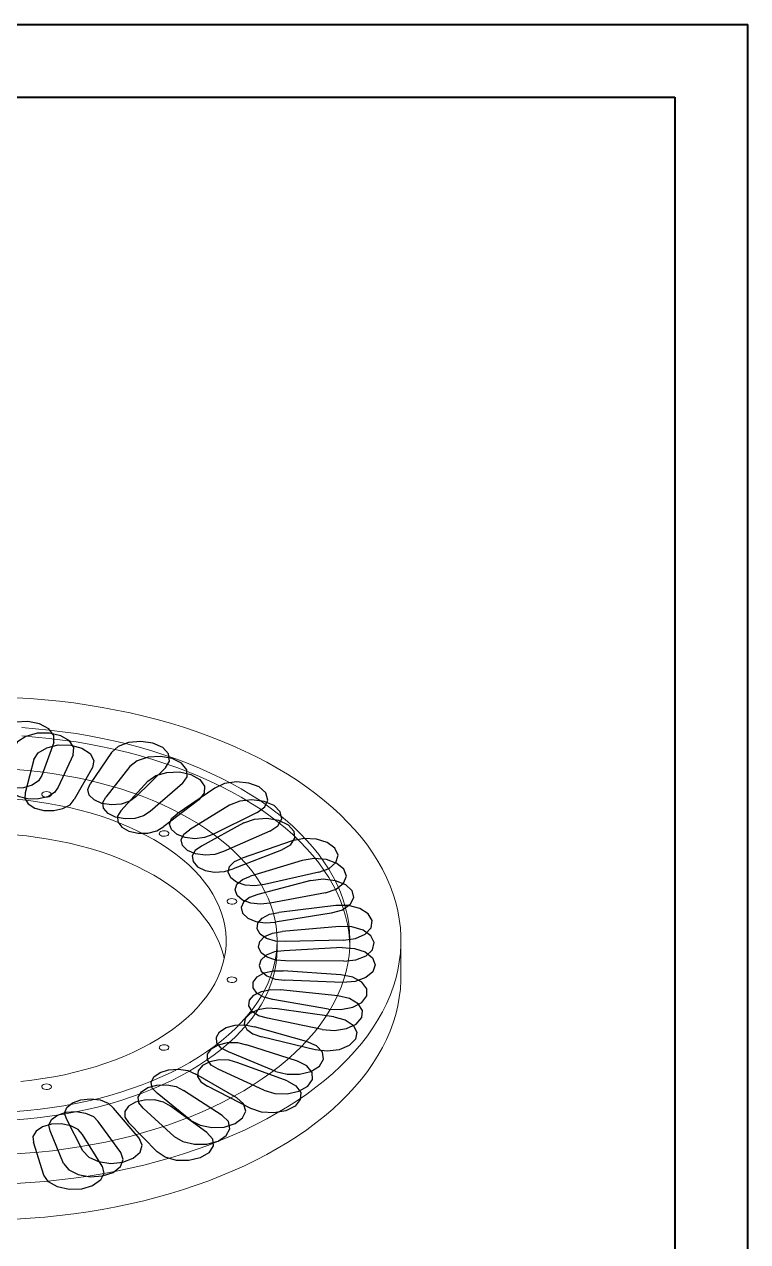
# Model space of a CAD drawing. Header units: millimetres. Extents: x 0 to 420, y 0 to 297.
# Drawn here: x 320.7 to 420.1, y 130 to 297.2 of the extents above; entities that cross this region are included whole.
import ezdxf

# ---------------------------------------------------------------- set-up
doc = ezdxf.new("R2010")
doc.units = ezdxf.units.MM

msp = doc.modelspace()

# ---------------------------------------------------------------- linework, layer by layer
at = {"color": 7, "linetype": 'Continuous', "lineweight": 40}
for p, q in [((0.078844, 297.21478), (420.078844, 297.21478)), ((420.078844, 0.21478), (420.078844, 297.21478)), ((25.078844, 287.21478), (410.078844, 287.21478)), ((410.078844, 287.21478), (410.078844, 10.21478))]:
    msp.add_line(p, q, dxfattribs=at)
at = {"color": 7, "linetype": 'Continuous'}
for p, q in [((324.719631, 198.58355), (323.077908, 194.06354)), ((321.986818, 196.256049), (320.78109, 191.690501)), ((327.400858, 196.907849), (325.33137, 192.446747)), ((332.657047, 197.219378), (329.748984, 192.917009)), ((330.042888, 195.147651), (327.551889, 190.758939)), ((335.196431, 195.293946), (331.883232, 191.090328)), ((340.097259, 195.11961), (336.002179, 191.15224)), ((337.67306, 193.288896), (333.964738, 189.19673)), ((342.425531, 192.961333), (337.958996, 189.129861)), ((346.837317, 192.341524), (341.666923, 188.817371)), ((344.669203, 190.730485), (339.844712, 187.04649)), ((348.890967, 189.973635), (343.392933, 186.618823)), ((352.693369, 188.960897), (346.588696, 185.976092)), ((350.840482, 187.542204), (345.03142, 184.36687)), ((354.41638, 186.41235), (348.036817, 183.625708)), ((357.505677, 185.069945), (350.633245, 182.705905)), ((356.018559, 183.811022), (349.383383, 181.230963)), ((358.85105, 182.37462), (351.763977, 180.23216)), ((361.142975, 180.774802), (353.690246, 179.096012)), ((360.06219, 179.638716), (352.781891, 177.72431)), ((362.074012, 177.970584), (354.472745, 176.530747)), ((363.506046, 176.192629), (355.676311, 175.244882)), ((362.861076, 175.139096), (355.13424, 173.942562)), ((363.99735, 173.320373), (356.089232, 172.622434)), ((364.530432, 171.448415), (356.537266, 171.257564)), ((364.338869, 170.434898), (356.376265, 169.988875)), ((364.188191, 166.671571), (356.249626, 167.242821)), ((364.568602, 168.550832), (356.569346, 168.613829)), ((364.455261, 165.654442), (356.474088, 165.971096)), ((363.772185, 163.792062), (355.899991, 164.614276)), ((362.488658, 161.992396), (354.821238, 163.310165)), ((361.629824, 159.173869), (354.099423, 160.732873)), ((363.207075, 160.928126), (355.425038, 161.99882)), ((359.478191, 157.538526), (352.291063, 159.566868)), ((360.628359, 156.384871), (353.257733, 158.180399)), ((355.238908, 153.431451), (348.728118, 156.115039)), ((358.199956, 154.822227), (351.216758, 157.075495)), ((356.789454, 152.148606), (350.03129, 154.619991)), ((349.886447, 149.7832), (344.229592, 153.048833)), ((353.576139, 150.855835), (347.330629, 153.741905)), ((343.566807, 146.69329), (338.918193, 150.451889)), ((347.884499, 147.382889), (342.547037, 150.823034)), ((351.795076, 148.334884), (345.833717, 151.414713)), ((336.452373, 144.246004), (332.938801, 148.395045)), ((341.280289, 144.498119), (336.996468, 148.398503)), ((345.781457, 145.047735), (340.779515, 148.651998)), ((328.737208, 142.508099), (326.454518, 146.934406)), ((333.943655, 142.280215), (330.830325, 146.534445)), ((338.912633, 142.376823), (335.006549, 146.407206)), ((326.074721, 140.789677), (324.216806, 145.281708)), ((331.375969, 140.395004), (328.672289, 144.741567)), ((323.377044, 139.156336), (321.949519, 143.700517))]:
    msp.add_line(p, q, dxfattribs=at)
at = {"color": 7, "linetype": 'Continuous', "lineweight": 15}
for p, q in [((355.429324, 170.252161), (355.429324, 171.395318)), ((372.429327, 166.496074), (372.429327, 171.395318))]:
    msp.add_line(p, q, dxfattribs=at)
at = {"color": 7, "linetype": 'Continuous', "lineweight": 15, "flags": 128}
for points in [[(319.484359, 204.750593), (321.497747, 204.628431), (323.502523, 204.465778), (325.496246, 204.262834), (327.476486, 204.019846), (329.440829, 203.73711), (331.386881, 203.41497), (333.312278, 203.053821), (335.214667, 202.654101), (337.09173, 202.216294), (338.941184, 201.740938), (340.760775, 201.228612), (342.548282, 200.679936), (344.301531, 200.095582), (346.018388, 199.476262), (347.696759, 198.822731), (349.334596, 198.135781), (350.929907, 197.416254), (352.48075, 196.665024), (353.985231, 195.883007), (355.441517, 195.071153)], [(320.341343, 200.638506), (322.220153, 200.491438), (324.088192, 200.304157), (325.942881, 200.076921), (327.781659, 199.810046), (329.60198, 199.503899), (331.401334, 199.158902), (333.177229, 198.775533), (334.927215, 198.354323), (336.648869, 197.895853), (338.339815, 197.400758), (339.997713, 196.86972), (341.620275, 196.303475), (343.205255, 195.702803), (344.750466, 195.068538), (346.253771, 194.401554), (347.713089, 193.702772), (349.126405, 192.973159), (350.49177, 192.213725)], [(320.341343, 199.495349), (322.220153, 199.348281), (324.088192, 199.161), (325.942881, 198.933764), (327.781659, 198.666889), (329.60198, 198.360742), (331.401334, 198.015745), (333.177229, 197.632376), (334.927215, 197.211166), (336.648869, 196.752696), (338.339815, 196.257601), (339.997713, 195.726563), (341.620275, 195.160318), (343.205255, 194.559646), (344.750466, 193.925381), (346.253771, 193.258397), (347.713089, 192.559615), (349.126405, 191.830002), (350.49177, 191.070568)], [(355.441517, 195.071153), (356.847841, 194.230457), (358.202482, 193.361939), (359.50379, 192.466656), (360.750184, 191.545703), (361.940144, 190.600199), (363.072216, 189.631296), (364.145026, 188.640176), (365.157267, 187.628047), (366.107704, 186.596141), (366.995175, 185.545713), (367.818606, 184.478047), (368.576991, 183.394441), (369.269402, 182.296215), (369.894999, 181.184708), (370.453021, 180.061275), (370.942788, 178.927284), (371.3637, 177.784116), (371.715247, 176.633164), (371.997001, 175.475832), (372.208616, 174.313527), (372.349838, 173.147666), (372.420491, 171.979671), (372.420491, 170.810965), (372.349838, 169.642971), (372.208616, 168.477109), (371.997001, 167.314805), (371.715247, 166.157472), (371.3637, 165.00652), (370.942788, 163.863352), (370.453021, 162.729361), (369.894999, 161.605929), (369.269402, 160.494421), (368.576991, 159.396196), (367.818606, 158.31259), (366.995175, 157.244923), (366.107704, 156.194496), (365.157267, 155.16259), (364.145026, 154.15046), (363.072216, 153.15934), (361.940144, 152.190437), (360.750184, 151.244934), (359.50379, 150.323981), (358.202482, 149.428698), (356.847841, 148.560179), (355.441517, 147.719484), (353.985231, 146.90763), (352.48075, 146.125612), (350.929907, 145.374383), (349.334596, 144.654855), (347.696759, 143.967906), (346.018388, 143.314375), (344.301531, 142.695055), (342.548282, 142.1107), (340.760775, 141.562025), (338.941184, 141.049699), (337.09173, 140.574342), (335.214667, 140.136536), (333.312278, 139.736815), (331.386881, 139.375666), (329.440829, 139.053527), (327.476486, 138.77079), (325.496246, 138.527803), (323.502523, 138.324859), (321.497747, 138.162206), (319.484359, 138.040043)], [(319.500722, 194.882351), (321.177703, 194.741303), (322.843154, 194.560368), (324.49423, 194.339856), (326.12811, 194.080142), (327.742003, 193.781675), (329.333151, 193.444958), (330.898837, 193.070571), (332.436385, 192.659152), (333.943168, 192.211404), (335.416612, 191.728091), (336.854199, 191.210041), (338.253473, 190.658137), (339.612046, 190.073324), (340.927593, 189.4566), (342.197869, 188.809017), (343.420702, 188.131684)], [(350.49177, 192.213725), (351.807291, 191.425517), (353.071155, 190.609626), (354.281612, 189.76718), (355.436987, 188.899341), (356.535686, 188.007309), (357.576192, 187.09232), (358.557063, 186.155635), (359.476949, 185.198551), (360.334572, 184.222388), (361.128751, 183.228498), (361.858387, 182.218253), (362.522474, 181.193051), (363.12009, 180.154306), (363.65041, 179.103457), (364.112702, 178.041953), (364.506328, 176.971264), (364.830743, 175.892868), (365.0855, 174.808254), (365.270244, 173.718926), (365.384721, 172.626384), (365.428773, 171.532143), (365.402341, 170.437713), (365.30546, 169.344604), (365.138259, 168.254331), (364.900976, 167.168399), (364.593941, 166.088308), (364.21757, 165.015553), (363.772387, 163.951615), (363.259009, 162.897965), (362.678141, 161.856059), (362.030592, 160.827337), (361.317253, 159.81322), (360.539111, 158.815112), (359.69724, 157.834391), (358.792805, 156.872411), (357.827055, 155.930504), (356.801325, 155.009972), (355.717035, 154.112084), (354.575684, 153.238082), (353.37884, 152.389178), (352.128171, 151.56654), (350.825398, 150.771307), (349.472318, 150.00458), (348.070807, 149.267417), (346.622802, 148.560835), (345.130303, 147.885812), (343.595373, 147.243282), (342.020129, 146.634134), (340.406757, 146.059206), (338.757478, 145.519297), (337.074575, 145.015149), (335.360378, 144.547461), (333.617251, 144.116879), (331.847602, 143.724), (330.053883, 143.369363), (328.238568, 143.053461), (326.404167, 142.776731), (324.553215, 142.539555), (322.688271, 142.342258), (320.811913, 142.185116), (318.926735, 142.068345)], [(319.442085, 190.808606), (320.967476, 190.656777), (322.479316, 190.465026), (323.97447, 190.233749), (325.449839, 189.963428), (326.902367, 189.65462), (328.329045, 189.307969), (329.726912, 188.92419), (331.093071, 188.504079), (332.424694, 188.04851), (333.719019, 187.558423), (334.973361, 187.034835), (336.185125, 186.478833), (337.351795, 185.891567), (338.470955, 185.274256)], [(323.280118, 191.200119), (323.456941, 191.127239), (323.665173, 191.09145), (323.882253, 191.096634), (324.084655, 191.142227), (324.250446, 191.223289), (324.36166, 191.331035), (324.406246, 191.453789), (324.379372, 191.57825), (324.283949, 191.69093), (324.130319, 191.779618), (323.935132, 191.834704), (323.719536, 191.850219), (323.506896, 191.82448), (323.320254, 191.760277), (323.179835, 191.664568), (323.100857, 191.547723), (323.091878, 191.422406), (323.153873, 191.302197), (323.280118, 191.200119)], [(350.49177, 191.070568), (351.807291, 190.28236), (353.071155, 189.466469), (354.281612, 188.624023), (355.436987, 187.756184), (356.535686, 186.864152), (357.576192, 185.949163), (358.557063, 185.012478), (359.476949, 184.055394), (360.334572, 183.079231), (361.128751, 182.085341), (361.858387, 181.075096), (362.522474, 180.049894), (363.12009, 179.011149), (363.65041, 177.9603), (364.112702, 176.898796), (364.506328, 175.828107), (364.830743, 174.749711), (365.0855, 173.665097), (365.270244, 172.575769), (365.384721, 171.483227), (365.419714, 170.823741)], [(343.420702, 188.131684), (344.594005, 187.425758), (345.715772, 186.692443), (346.784086, 185.932994), (347.797122, 185.148707), (348.75315, 184.340923), (349.650537, 183.511021), (350.487749, 182.66042), (351.263355, 181.790573), (351.976031, 180.902965), (352.624559, 179.999114), (353.207833, 179.080564), (353.72485, 178.148883), (354.174736, 177.205665), (354.556716, 176.252518), (354.870138, 175.291074), (355.114468, 174.322974), (355.289291, 173.349872), (355.3943, 172.373431), (355.429324, 171.395318), (355.3943, 170.417206), (355.289291, 169.440765), (355.114468, 168.467663), (354.870138, 167.499562), (354.556716, 166.538118), (354.174736, 165.584972), (353.72485, 164.641753), (353.207833, 163.710073), (352.624559, 162.791522), (351.976031, 161.887671), (351.263355, 161.000063), (350.487749, 160.130216), (349.650537, 159.279615), (348.75315, 158.449714), (347.797122, 157.64193), (346.784086, 156.857643), (345.715772, 156.098193), (344.594005, 155.364879), (343.420702, 154.658952), (342.197869, 153.981619), (340.927593, 153.334037), (339.612046, 152.717312), (338.253473, 152.132499), (336.854199, 151.580596), (335.416612, 151.062545), (333.943168, 150.579233), (332.436385, 150.131485), (330.898837, 149.720066), (329.333151, 149.345679), (327.742003, 149.008962), (326.12811, 148.710494), (324.49423, 148.45078), (322.843154, 148.230268), (321.177703, 148.049334), (319.500722, 147.908285)], [(319.442085, 185.909361), (320.967476, 185.757532), (322.479316, 185.565781), (323.97447, 185.334505), (325.449839, 185.064183), (326.902367, 184.755376), (328.329045, 184.408725), (329.726912, 184.024945), (331.093071, 183.604835), (332.424694, 183.149265), (333.719019, 182.659178), (334.973361, 182.13559), (336.185125, 181.579589), (337.351795, 180.992323), (338.470955, 180.375012)], [(339.418478, 185.821249), (339.5953, 185.748369), (339.803531, 185.71258), (340.020611, 185.717764), (340.223012, 185.763356), (340.388803, 185.844417), (340.500019, 185.952165), (340.544605, 186.074919), (340.517731, 186.19938), (340.422308, 186.31206), (340.268679, 186.400748), (340.07349, 186.455834), (339.857895, 186.471349), (339.645254, 186.44561), (339.45861, 186.381406), (339.318192, 186.285697), (339.239216, 186.168854), (339.230237, 186.043536), (339.292232, 185.923327), (339.418478, 185.821249)], [(338.470955, 185.274256), (339.540285, 184.628179), (340.55757, 183.954675), (341.520697, 183.255138), (342.427677, 182.531022), (343.276624, 181.783824), (344.065779, 181.015094), (344.793511, 180.226427), (345.458309, 179.419456), (346.058791, 178.595853), (346.593718, 177.757326), (347.06198, 176.905613), (347.462606, 176.042479), (347.794764, 175.169713), (348.057768, 174.289123), (348.251073, 173.402537), (348.374275, 172.51179), (348.427122, 171.618728), (348.409503, 170.725204), (348.321456, 169.833068), (348.163161, 168.944172), (347.934949, 168.060354), (347.63729, 167.18345), (347.270803, 166.315274), (346.836247, 165.457628), (346.334523, 164.612289), (345.766669, 163.78101), (345.133865, 162.965511), (344.437421, 162.167485), (343.678782, 161.388584), (342.859518, 160.630424), (341.981326, 159.894577), (341.046032, 159.182565), (340.055567, 158.495868), (339.01199, 157.835905), (337.917462, 157.204047), (336.77425, 156.601603), (335.584726, 156.02982), (334.351352, 155.489886), (333.076689, 154.982917), (331.763376, 154.509966), (330.414133, 154.072013), (329.031761, 153.669964), (327.619123, 153.304655), (326.179149, 152.976839), (324.71482, 152.6872), (323.229172, 152.436336), (321.725285, 152.224768), (320.206278, 152.052933)], [(338.470955, 180.375012), (339.540285, 179.728934), (340.55757, 179.05543), (341.520697, 178.355893), (342.427677, 177.631777), (343.276624, 176.884579), (344.065779, 176.11585), (344.793511, 175.327182), (345.458309, 174.520212), (346.058791, 173.696608), (346.593718, 172.858081), (347.06198, 172.006369), (347.462606, 171.143234), (347.794764, 170.270468), (348.057768, 169.389879), (348.163495, 168.945696)], [(348.735964, 176.504773), (348.912785, 176.431893), (349.121017, 176.396104), (349.338097, 176.401288), (349.5405, 176.446881), (349.70629, 176.527943), (349.817504, 176.635689), (349.862091, 176.758443), (349.835216, 176.882904), (349.739794, 176.995583), (349.586165, 177.084272), (349.390976, 177.139358), (349.17538, 177.154873), (348.96274, 177.129134), (348.776098, 177.064931), (348.635679, 176.969222), (348.556701, 176.852377), (348.547722, 176.72706), (348.609717, 176.606851), (348.735964, 176.504773)], [(355.429324, 170.252161), (355.3943, 169.274049), (355.289291, 168.297607), (355.114468, 167.324506), (354.870138, 166.356405), (354.556716, 165.394961), (354.174736, 164.441815), (353.72485, 163.498596), (353.207833, 162.566916), (352.624559, 161.648365), (351.976031, 160.744514), (351.263355, 159.856906), (350.487749, 158.987059), (349.650537, 158.136458), (348.75315, 157.306557), (347.797122, 156.498773), (346.784086, 155.714486), (345.715772, 154.955036), (344.594005, 154.221722), (343.420702, 153.515795), (342.197869, 152.838462), (340.927593, 152.19088), (339.612046, 151.574155), (338.253473, 150.989342), (336.854199, 150.437439), (335.416612, 149.919388), (333.943168, 149.436076), (332.436385, 148.988328), (330.898837, 148.576909), (329.333151, 148.202522), (327.742003, 147.865805), (326.12811, 147.567337), (324.49423, 147.307623), (322.843154, 147.087111), (321.177703, 146.906176), (319.500722, 146.765128)], [(372.429327, 166.496074), (372.420491, 165.911721), (372.349838, 164.743726), (372.208616, 163.577864), (371.997001, 162.41556), (371.715247, 161.258227), (371.3637, 160.107276), (370.942788, 158.964107), (370.453021, 157.830117), (369.894999, 156.706684), (369.269402, 155.595176), (368.576991, 154.496951), (367.818606, 153.413345), (366.995175, 152.345679), (366.107704, 151.295251), (365.157267, 150.263345), (364.145026, 149.251216), (363.072216, 148.260096), (361.940144, 147.291193), (360.750184, 146.345689), (359.50379, 145.424736), (358.202482, 144.529453), (356.847841, 143.660935), (355.441517, 142.820239), (353.985231, 142.008385), (352.48075, 141.226368), (350.929907, 140.475138), (349.334596, 139.75561), (347.696759, 139.068661), (346.018388, 138.41513), (344.301531, 137.79581), (342.548282, 137.211456), (340.760775, 136.66278), (338.941184, 136.150454), (337.09173, 135.675098), (335.214667, 135.237291), (333.312278, 134.83757), (331.386881, 134.476421), (329.440829, 134.154282), (327.476486, 133.871545), (325.496246, 133.628558), (323.502523, 133.425614), (321.497747, 133.262961), (319.484359, 133.140798)], [(348.735965, 165.747033), (348.912784, 165.674153), (349.121018, 165.638364), (349.338097, 165.643547), (349.540497, 165.68914), (349.706288, 165.770202), (349.817504, 165.877948), (349.862089, 166.000704), (349.835218, 166.125164), (349.739795, 166.237844), (349.586166, 166.326532), (349.390977, 166.381618), (349.17538, 166.397132), (348.962739, 166.371394), (348.776097, 166.30719), (348.635678, 166.211481), (348.5567, 166.094638), (348.547724, 165.96932), (348.609717, 165.84911), (348.735965, 165.747033)], [(339.418479, 156.430557), (339.595298, 156.357677), (339.803532, 156.321888), (340.020611, 156.327071), (340.223012, 156.372664), (340.388803, 156.453726), (340.500019, 156.561472), (340.544604, 156.684228), (340.51773, 156.808689), (340.42231, 156.921368), (340.26868, 157.010056), (340.073491, 157.065142), (339.857895, 157.080656), (339.645253, 157.054918), (339.458612, 156.990714), (339.318193, 156.895005), (339.239215, 156.778162), (339.230236, 156.652845), (339.292231, 156.532634), (339.418479, 156.430557)], [(323.280121, 151.051687), (323.45694, 150.978807), (323.665174, 150.943018), (323.882253, 150.948201), (324.084653, 150.993794), (324.250444, 151.074856), (324.36166, 151.182602), (324.406245, 151.305358), (324.379374, 151.429818), (324.283951, 151.542498), (324.130322, 151.631186), (323.935133, 151.686272), (323.719536, 151.701786), (323.506895, 151.676048), (323.320253, 151.611844), (323.179834, 151.516135), (323.100856, 151.399292), (323.09188, 151.273974), (323.153873, 151.153764), (323.280121, 151.051687)]]:
    msp.add_lwpolyline(points, dxfattribs=at)
at = {"color": 7, "linetype": 'Continuous', "flags": 128}
for points in [[(324.719631, 198.58355), (324.719631, 199.568032), (324.034596, 200.469595), (322.779924, 201.136366), (321.166966, 201.456027), (319.467433, 201.374729), (317.967615, 200.906168), (316.920162, 200.129273), (316.501522, 199.174915)], [(327.400858, 196.907849), (327.494568, 197.890843), (326.896385, 198.812775), (325.707076, 199.51834), (324.126983, 199.888684), (322.422279, 199.861422), (320.880126, 199.441145), (319.760306, 198.698651), (319.251456, 197.759016)], [(321.986818, 196.256049), (322.584341, 197.178123), (323.773145, 197.883971), (325.352972, 198.254693), (327.057695, 198.227837), (328.600149, 197.807929), (329.720501, 197.065702), (330.230024, 196.126188), (330.042888, 195.147651)], [(340.097259, 195.11961), (340.650988, 196.050751), (340.510161, 197.03187), (339.6985, 197.897697), (338.352733, 198.502378), (336.699558, 198.744054), (335.017459, 198.582014), (333.58979, 198.043553), (332.657047, 197.219378)], [(342.425531, 192.961333), (343.067055, 193.873501), (343.01983, 194.857606), (342.291811, 195.747871), (341.005635, 196.39433), (339.377963, 196.688083), (337.682981, 196.579647), (336.206215, 196.087288), (335.196431, 195.293946)], [(323.077908, 194.06354), (322.65029, 193.319516), (321.76201, 192.726597), (320.5483, 192.375048), (319.193938, 192.31839), (317.905111, 192.565249), (316.878033, 193.078042), (316.269067, 193.778702), (316.170922, 194.560559)], [(337.67306, 193.288896), (338.756834, 194.049007), (340.278234, 194.493775), (341.980977, 194.548279), (343.578229, 194.203337), (344.800928, 193.517055), (345.443105, 192.60504), (345.396585, 191.620924), (344.669203, 190.730485)], [(325.33137, 192.446747), (324.833577, 191.717412), (323.890201, 191.153567), (322.644862, 190.841051), (321.287153, 190.827442), (320.023771, 191.114811), (319.047056, 191.659411), (318.505704, 192.37833), (318.48213, 193.162119)], [(336.002179, 191.15224), (335.179249, 190.528684), (334.005607, 190.134395), (332.659928, 190.029397), (331.347081, 190.229678), (330.266934, 190.704745), (329.58393, 191.382275), (329.40205, 192.159118), (329.748984, 192.917009)], [(352.693369, 188.960897), (353.740821, 189.737792), (354.159462, 190.692149), (353.878769, 191.663204), (352.946027, 192.48738), (351.518358, 193.025841), (349.836259, 193.187881), (348.183084, 192.946205), (346.837317, 192.341524)], [(320.78109, 191.690501), (320.730022, 190.907149), (321.202126, 190.172143), (322.125526, 189.597383), (323.359645, 189.270371), (324.716599, 189.24089), (325.989803, 189.513429), (326.985425, 190.046497), (327.551889, 190.758939)], [(337.958996, 189.129861), (337.077956, 188.533353), (335.868555, 188.176889), (334.514916, 188.114738), (333.223116, 188.356362), (332.189821, 188.864976), (331.572341, 189.563148), (331.464681, 190.344588), (331.883232, 191.090328)], [(354.41638, 186.41235), (355.536201, 187.154844), (356.045051, 188.094479), (355.857214, 189.072971), (355.004331, 189.92549), (353.630074, 190.508426), (351.96594, 190.723581), (350.292259, 190.534713), (348.890967, 189.973635)], [(333.964738, 189.19673), (333.475835, 188.465394), (333.508949, 187.68172), (334.05904, 186.965016), (335.04236, 186.424392), (336.309208, 186.142154), (337.666719, 186.161271), (338.908222, 186.478831), (339.844712, 187.04649)], [(346.588696, 185.976092), (345.459632, 185.540577), (344.127809, 185.387644), (342.795987, 185.540577), (341.666923, 185.976092), (340.912506, 186.627887), (340.64759, 187.396732), (340.912506, 188.165576), (341.666923, 188.817371)], [(350.840482, 187.542204), (352.293063, 188.057982), (353.982194, 188.193473), (355.623333, 187.925853), (356.940026, 187.300204), (357.710472, 186.421918), (357.804885, 185.438945), (357.207363, 184.516871), (356.018559, 183.811022)], [(348.036817, 183.625708), (346.868003, 183.226667), (345.523636, 183.116213), (344.208383, 183.311163), (343.12248, 183.781837), (342.431246, 184.456578), (342.239914, 185.232665), (342.577614, 185.991944), (343.392933, 186.618823)], [(345.03142, 184.36687), (344.157662, 183.766802), (343.7482, 183.019382), (343.865369, 182.238399), (344.491333, 181.542749), (345.530793, 181.03834), (346.825502, 180.801962), (348.178352, 180.869602), (349.383383, 181.230963)], [(361.142975, 180.774802), (362.570644, 181.313263), (363.503386, 182.137438), (363.784079, 183.108493), (363.365438, 184.062851), (362.317986, 184.839746), (360.818168, 185.308308), (359.118634, 185.389605), (357.505677, 185.069945)], [(353.690246, 179.096012), (352.377399, 178.895732), (351.03172, 179.000729), (349.858078, 179.395019), (349.035148, 180.018574), (348.688215, 180.776465), (348.870094, 181.553308), (349.553098, 182.230838), (350.633245, 182.705905)], [(362.074012, 177.970584), (363.550778, 178.462943), (364.560562, 179.256285), (364.933262, 180.216969), (364.606096, 181.183164), (363.634176, 181.992113), (362.181225, 182.507544), (360.491998, 182.642632), (358.85105, 182.37462)], [(354.472745, 176.530747), (353.142817, 176.372416), (351.809166, 176.519942), (350.674828, 176.950866), (349.912496, 177.599585), (349.638228, 178.367335), (349.893778, 179.137236), (350.640242, 179.792075), (351.763977, 180.23216)], [(360.06219, 179.638716), (361.72617, 179.854269), (363.399986, 179.665799), (364.801679, 179.105056), (365.69513, 178.266499), (365.929832, 177.291385), (365.46625, 176.343975), (364.382477, 175.583864), (362.861076, 175.139096)], [(352.781891, 177.72431), (351.617963, 177.320537), (350.810295, 176.690366), (350.481846, 175.929736), (350.68262, 175.154445), (351.382051, 174.482524), (352.473657, 174.016267), (353.791251, 173.826657), (355.13424, 173.942562)], [(364.530432, 171.448415), (366.183607, 171.690091), (367.529374, 172.294773), (368.341035, 173.160599), (368.481863, 174.141719), (367.928134, 175.072859), (366.773126, 175.797167), (365.211404, 176.192629), (363.506046, 176.192629)], [(356.537266, 171.257564), (355.182904, 171.314222), (353.969194, 171.665771), (353.080914, 172.25869), (352.653296, 173.002714), (352.751441, 173.784571), (353.360407, 174.48523), (354.387485, 174.998024), (355.676311, 175.244882)], [(356.569346, 168.613829), (355.222423, 168.713364), (354.04401, 169.102883), (353.21351, 169.723085), (352.857359, 170.479549), (353.029779, 171.257112), (353.704518, 171.937395), (354.778856, 172.416833), (356.089232, 172.622434)], [(364.568602, 168.550832), (366.242283, 168.739701), (367.643575, 169.300778), (368.536425, 170.139549), (368.770429, 171.114719), (368.306169, 172.062018), (367.221851, 172.82187), (365.700132, 173.266276), (363.99735, 173.320373)], [(356.376265, 169.988875), (355.048298, 169.825152), (353.929948, 169.380519), (353.191473, 168.722668), (352.945301, 167.95175), (353.228908, 167.185131), (353.999118, 166.539521), (355.138674, 166.113209), (356.474088, 165.971096)], [(364.338869, 170.434898), (366.033929, 170.326866), (367.511047, 169.83486), (368.521399, 169.041759), (368.894787, 168.081165), (368.568313, 167.114891), (367.596973, 166.305711), (366.144391, 165.789933), (364.455261, 165.654442)], [(354.821238, 163.310165), (353.572126, 163.617621), (352.621909, 164.177626), (352.11525, 164.904923), (352.129283, 165.688788), (352.661871, 166.409886), (353.631933, 166.958434), (354.891785, 167.250922), (356.249626, 167.242821)], [(362.488658, 161.992396), (364.188191, 161.911098), (365.801148, 162.230759), (367.055821, 162.897531), (367.740856, 163.799093), (367.740856, 164.783576), (367.055821, 165.685138), (365.801148, 166.35191), (364.188191, 166.671571)], [(354.099423, 160.732873), (352.881464, 161.07949), (351.985988, 161.668791), (351.549324, 162.411062), (351.637949, 163.193298), (352.238371, 163.89641), (353.259182, 164.413357), (354.544972, 164.665438), (355.899991, 164.614276)], [(361.629824, 159.173869), (363.319051, 159.038781), (364.959999, 159.306793), (366.276244, 159.932756), (367.04606, 160.811226), (367.13977, 161.794221), (366.541587, 162.716152), (365.352278, 163.421717), (363.772185, 163.792062)], [(355.425038, 161.99882), (354.076937, 162.092889), (352.769095, 161.881977), (351.70062, 161.398193), (351.034178, 160.715189), (350.871228, 159.936947), (351.236578, 159.181946), (352.074607, 158.565128), (353.257733, 158.180399)], [(363.207075, 160.928126), (364.749528, 160.508217), (365.86988, 159.765991), (366.379403, 158.826477), (366.192267, 157.84794), (365.339995, 156.995218), (363.966155, 156.411954), (362.302176, 156.196401), (360.628359, 156.384871)], [(348.728118, 156.115039), (347.719618, 156.639976), (347.135865, 157.347751), (347.065732, 158.130612), (347.519895, 158.869375), (348.429212, 159.45157), (349.655247, 159.788564), (351.011349, 159.829051), (352.291063, 159.566868)], [(347.330629, 153.741905), (346.373619, 154.298041), (345.858119, 155.023265), (345.86261, 155.807167), (346.386407, 156.530407), (347.349767, 157.082877), (348.606028, 157.380469), (349.963935, 157.377877), (351.216758, 157.075495)], [(355.238908, 153.431451), (356.80063, 153.035988), (358.505988, 153.035988), (360.067709, 153.431451), (361.222717, 154.155758), (361.776446, 155.086898), (361.635619, 156.068018), (360.823958, 156.933844), (359.478191, 157.538526)], [(350.03129, 154.619991), (348.809141, 154.961658), (347.453533, 155.007322), (346.170844, 154.750031), (345.156351, 154.228956), (344.564502, 153.523424), (344.485401, 152.740848), (344.93109, 152.000368), (345.833717, 151.414713)], [(353.576139, 150.855835), (355.097858, 150.41143), (356.80064, 150.357332), (358.397644, 150.702656), (359.619851, 151.38923), (360.261376, 152.301398), (360.214151, 153.285502), (359.486132, 154.175768), (358.199956, 154.822227)], [(338.918193, 150.451889), (338.25959, 151.137422), (338.10556, 151.91627), (338.479552, 152.66986), (339.32463, 153.283464), (340.512137, 153.663667), (341.861287, 153.752587), (343.166684, 153.536686), (344.229592, 153.048833)], [(356.789454, 152.148606), (358.012153, 151.462324), (358.654331, 150.550309), (358.607811, 149.566193), (357.880429, 148.675754), (356.594716, 148.028988), (354.967254, 147.734847), (353.272194, 147.842878), (351.795076, 148.334884)], [(336.996468, 148.398503), (336.404114, 149.103892), (336.324452, 149.886449), (336.769611, 150.627037), (337.671819, 151.212906), (338.893722, 151.554865), (340.249298, 151.600852), (341.532171, 151.343867), (342.547037, 150.823034)], [(326.454518, 146.934406), (326.217183, 147.706247), (326.509567, 148.471767), (327.287157, 149.114422), (328.431572, 149.536374), (329.768585, 149.673384), (331.094647, 149.504595), (332.207879, 149.055702), (332.938801, 148.395045)], [(340.779515, 148.651998), (339.81576, 149.204239), (338.559286, 149.50153), (337.201381, 149.498614), (335.948774, 149.195933), (334.992162, 148.639569), (334.477182, 147.914222), (334.482234, 147.13032), (335.006549, 146.407206)], [(343.566807, 146.69329), (344.82148, 146.026518), (346.434437, 145.706857), (348.133971, 145.788155), (349.633789, 146.256717), (350.681241, 147.033612), (351.099882, 147.987969), (350.819189, 148.959025), (349.886447, 149.7832)], [(324.216806, 145.281708), (324.053299, 146.059911), (324.418109, 146.814999), (325.255696, 147.432017), (326.438546, 147.817028), (327.78658, 147.911418), (329.094573, 147.700818), (330.163394, 147.21729), (330.830325, 146.534445)], [(341.280289, 144.498119), (342.469599, 143.792554), (344.049691, 143.422209), (345.754395, 143.449472), (347.296548, 143.869748), (348.416368, 144.612242), (348.925219, 145.551877), (348.737382, 146.53037), (347.884499, 147.382889)], [(328.672289, 144.741567), (328.071364, 145.444537), (327.050183, 145.96124), (325.764213, 146.213014), (324.409231, 146.161529), (323.19152, 145.814622), (322.296466, 145.225107), (321.860333, 144.482732), (321.949519, 143.700517)], [(328.737208, 142.508099), (329.548869, 141.642272), (330.894636, 141.037591), (332.547811, 140.795915), (334.22991, 140.957955), (335.657579, 141.496416), (336.590321, 142.320592), (336.871014, 143.291647), (336.452373, 144.246004)], [(345.781457, 145.047735), (346.551902, 144.169449), (346.646316, 143.186477), (346.048793, 142.264403), (344.859989, 141.558554), (343.280162, 141.187833), (341.575438, 141.214689), (340.032985, 141.634597), (338.912633, 142.376823)], [(326.074721, 140.789677), (326.80274, 139.899411), (328.088916, 139.252952), (329.716589, 138.959199), (331.411571, 139.067635), (332.888337, 139.559994), (333.898121, 140.353336), (334.270821, 141.31402), (333.943655, 142.280215)], [(331.375969, 140.395004), (331.610671, 139.41989), (331.14709, 138.47248), (330.063316, 137.71237), (328.541915, 137.267601), (326.839172, 137.213097), (325.24192, 137.558039), (324.019222, 138.244321), (323.377044, 139.156336)]]:
    msp.add_lwpolyline(points, dxfattribs=at)

doc.saveas('drawing.dxf')
